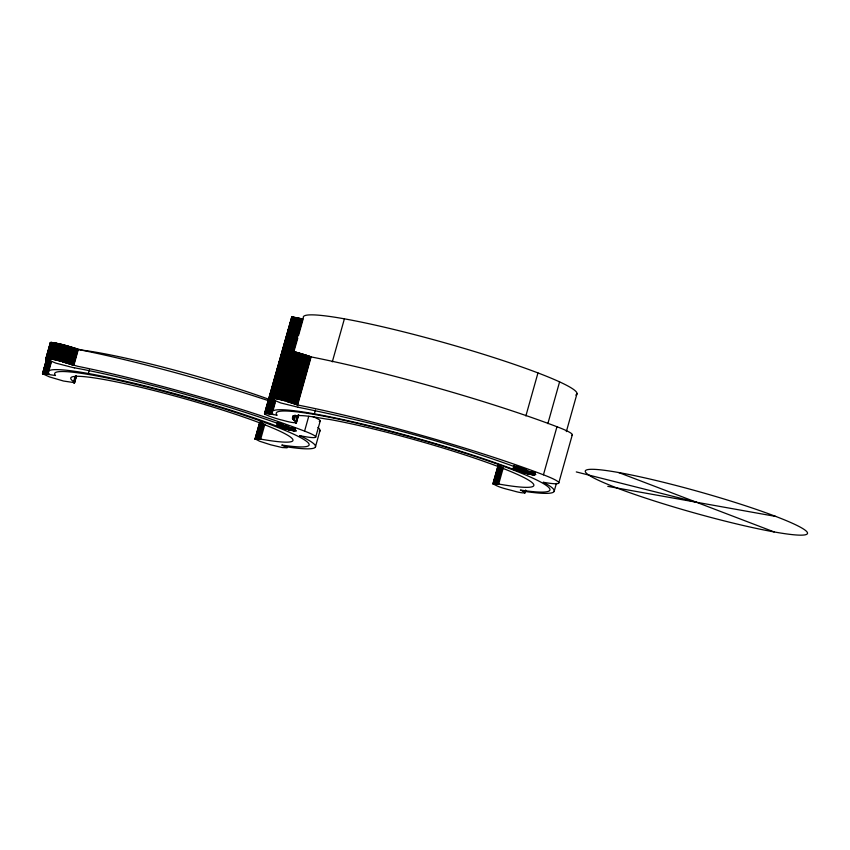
<?xml version="1.0" encoding="UTF-8"?>
<svg xmlns="http://www.w3.org/2000/svg" width="850" height="850" viewBox="0 0 850 850"><rect width="100%" height="100%" fill="white"/><g stroke="black" fill="none" stroke-linecap="round" stroke-linejoin="round"><path stroke-width="1.27" d="M492.936 483.65C499.46 487.996 507.971 489.249 515.504 491.47C521.56 493.138 529.964 494.052 520.359 490.046A142.131 13.377 15.7 0 0 533.758 478.592L531.675 477.626A142.131 13.377 15.7 0 0 370.164 426.413A142.131 13.377 15.7 0 0 277.132 415.299C253.512 410.252 268.324 416.489 280.415 419.688C285.685 420.899 291.019 422.928 296.469 422.737C280.351 408.829 325.199 419.486 328.631 419.284A125.407 11.804 15.7 0 1 498.089 466.512A125.407 11.804 15.7 0 1 500.257 484.309L498.706 484.043A16.724 1.573 15.7 0 0 497.59 483.841L492.936 483.65L497.973 465.853M42.511 373.564L55.484 375.519A132.101 12.431 15.7 0 1 214.816 405.928A132.101 12.431 15.7 0 1 283.974 445.358L281.764 445.028L287.098 447.822L282.104 447.525L270.598 444.773L259.696 441.267L254.915 438.781L259.579 438.919A16.724 1.573 15.7 0 1 260.695 439.131L262.034 439.354A115.377 10.859 15.7 0 0 212.33 406.863A115.377 10.859 15.7 0 0 73.174 381.31L74.672 382.691L63.495 381.023L49.481 376.911L42.521 373.724L51.276 342.454L62.199 344.516L82.227 350.274A178.925 16.841 15.7 0 1 268.621 400.733M74.545 367.806L74.237 367.763A16.724 1.573 15.7 0 1 72.856 367.529L55.919 363.152L45.751 358.955L50.362 342.55L51.276 342.454M45.879 359.093L50.543 342.497L45.974 359.168M46.07 359.252L50.936 342.465M45.751 358.955L46.591 358.487L51.096 342.454M46.729 358.764L42.617 373.851L46.888 358.966M46.591 358.487L51.468 342.465M46.963 358.487L51.669 342.476M43.031 373.352L47.069 359.114M43.318 373.341L47.186 359.199M47.164 358.498L51.893 342.486M43.116 374.244L47.334 359.624M47.388 358.519L52.126 342.507M43.658 373.341L47.515 359.624M47.621 358.541L52.381 342.529M43.86 373.341L47.717 359.635M44.072 373.352L47.929 359.646M47.876 358.562L52.636 342.561M48.131 358.594L52.912 342.592M44.296 373.373L48.153 359.667M44.529 373.394L48.386 359.688M48.407 358.626L53.199 342.635M44.784 373.416L48.641 359.709M48.694 358.658L53.508 342.678M45.05 373.447L48.907 359.741M45.337 373.49L49.183 359.773M49.002 358.7L53.816 342.72M49.311 358.753L54.145 342.773M45.624 373.522L49.481 359.816M49.64 358.806L54.485 342.837M45.932 373.575L49.789 359.858M49.98 358.859L54.836 342.89M46.251 373.618L49.757 361.154M46.58 373.671L50.086 361.207M50.331 358.923L55.197 342.954M46.92 373.734L50.426 361.261M50.692 358.987L55.569 343.028M47.281 373.788L50.787 361.324M51.064 359.051L55.951 343.103M47.643 373.862L51.149 361.388M51.446 359.125L56.344 343.177M48.025 373.926L51.521 361.462M51.839 359.199L56.748 343.262M52.243 359.284L57.162 343.347M52.657 359.369L57.577 343.432M53.072 359.454L58.013 343.527M53.508 359.55L58.448 343.623M53.943 359.646L58.894 343.719M54.389 359.752L59.351 343.825M54.846 359.848L59.808 343.931M55.303 359.954L60.276 344.038M55.771 360.071L60.743 344.154M56.238 360.177L61.221 344.271M56.716 360.294L61.71 344.388M57.205 360.421L62.199 344.516M57.694 360.538L62.688 344.632M58.182 360.666L63.187 344.76M58.682 360.793L63.676 344.898M59.171 360.921L64.175 345.026M59.681 361.048L64.685 345.164M60.18 361.186L65.184 345.291M60.679 361.324L65.694 345.429M61.189 361.462L66.194 345.567M308.731 416.319L304.576 431.12L301.155 429.824A178.925 16.841 15.7 0 0 77.722 366.297L62.199 361.739L66.704 345.716M62.709 361.888L67.214 345.854M63.208 362.026L67.713 346.003M63.708 362.174L68.213 346.141M64.218 362.323L68.723 346.29M64.717 362.472L69.222 346.439M65.206 362.61L69.711 346.587M65.705 362.759L70.21 346.736M66.194 362.918L70.699 346.885M66.672 363.067L71.177 347.034M67.15 363.216L71.655 347.183M67.628 363.364L72.133 347.331M68.096 363.513L72.601 347.491M68.552 363.662L73.058 347.639M69.009 363.811L73.514 347.788M69.456 363.959L73.961 347.937M69.902 364.108L74.407 348.086M70.338 364.257L74.843 348.224M70.762 364.406L75.267 348.373M71.177 364.544L75.682 348.521M71.581 364.692L76.086 348.659M71.974 364.831L76.479 348.808M72.367 364.969L76.872 348.946M72.739 365.107L77.244 349.084M73.1 365.245L77.605 349.223M73.461 365.383L77.966 349.361M73.801 365.521L78.306 349.488M73.61 381.692L75.012 376.709M73.886 382.872L74.588 380.386M74.046 382.872L75.969 375.828M74.173 382.861L76.192 375.987M74.407 382.819L76.277 376.061M74.566 382.766L76.436 376.252M88.368 373.501L89.409 369.803M255 438.961L259.654 422.376M255.127 439.099L259.845 422.322M255.223 439.174L260.089 422.291M255.68 438.483L260.238 422.28M255.839 438.483L260.398 422.28M256.02 438.483L260.578 422.28M256.211 438.494L260.769 422.291M256.413 438.504L260.971 422.301M256.636 438.515L261.194 422.312M256.87 438.536L261.428 422.333M257.125 438.558L261.673 422.354M257.38 438.589L261.938 422.386M264.467 413.759L291.646 317.241L303.121 319.132L298.499 335.58M257.656 438.621L262.214 422.418M264.584 413.897L291.837 317.188M264.924 413.334L291.954 317.178M257.943 438.664L262.151 423.704M265.062 413.323L292.092 317.167M265.019 414.216L292.241 317.156M258.251 438.706L262.448 423.746M265.381 413.312L292.411 317.156M258.559 438.749L262.767 423.799M265.561 413.312L292.591 317.156M265.763 413.323L292.793 317.167M258.889 438.802L263.096 423.842M265.965 413.334L292.995 317.178M266.199 413.355L270.459 398.172M298.339 407.288L280.67 402.921L269.461 398.257L270.566 397.959L293.229 317.188M259.229 438.855L263.436 423.906M266.433 413.376L270.704 398.193M270.566 397.959L293.462 317.209M270.757 397.97L284.474 349.902L296.48 352.314L311.483 356.989A190.06 17.882 15.7 0 1 553.339 425.361L556.963 426.732A53.794 5.058 15.7 0 1 571.848 435.317M259.579 438.919L263.787 423.959M266.688 413.397L270.598 399.479M284.474 350.136L293.717 317.241M266.953 413.429L270.863 399.511M270.959 397.981L293.983 317.273M271.182 397.991L284.931 349.934M267.229 413.461L271.15 399.543M271.416 398.013L294.259 317.305M267.527 413.504L271.437 399.585M285.313 350.243L294.557 317.348M271.66 398.034L285.441 349.987M267.835 413.546L271.745 399.627M271.926 398.066L294.865 317.39M260.695 439.131L264.902 424.171M268.154 413.599L272.064 399.681M272.202 398.098L295.184 317.443M268.483 413.652L272.393 399.734M272.489 398.14L295.513 317.496M272.797 398.183L286.62 350.147M268.823 413.706L272.733 399.787M286.609 350.444L295.853 317.549M273.105 398.225L286.949 350.2M269.174 413.769L273.094 399.851M286.96 350.508L296.204 317.613M273.434 398.278L287.289 350.253M269.546 413.833L273.456 399.914M287.321 350.572L296.576 317.677M273.774 398.331L287.64 350.317M269.918 413.908L273.828 399.989M287.704 350.646L296.947 317.751M274.125 398.395L288.001 350.381M270.311 413.982L274.221 400.063M288.086 350.721L297.33 317.826M274.486 398.459L288.373 350.455M270.704 414.056L274.614 400.138M288.49 350.795L297.734 317.9M274.858 398.533L288.756 350.529M271.108 414.141L275.017 400.223M288.894 350.88L298.138 317.985M275.241 398.608L289.149 350.604M271.522 414.226L275.081 401.572M289.308 350.965L298.552 318.07M275.634 398.682L289.553 350.678M273.02 410.518L275.145 402.932M289.733 351.061L298.977 318.166M276.038 398.767L289.967 350.774M290.169 351.146L299.413 318.251M276.452 398.852L290.381 350.859M276.866 398.937L299.848 318.357M291.051 351.348L300.305 318.453M277.302 399.033L291.252 351.05M291.507 351.454L300.751 318.559M277.737 399.128L291.699 351.146M278.184 399.224L301.219 318.665M292.442 351.677L301.686 318.771M278.641 399.33L292.612 351.358M292.91 351.783L302.164 318.888M279.098 399.436L293.08 351.464M279.565 399.543L302.642 319.005M280.033 399.659L297.787 338.109M280.511 399.776L294.514 351.815M280.999 399.893L294.993 351.932M281.478 400.01L295.492 352.059M281.977 400.138L295.981 352.187M282.466 400.265L296.48 352.314M282.965 400.392L296.979 352.453M74.237 367.763L76.16 368.124A162.201 15.268 15.7 0 1 290.009 427.901L292.177 428.729A11.709 1.105 15.7 0 1 293.239 429.123C305.214 434.286 279.427 427.603 278.726 426.828A11.709 1.105 15.7 0 1 276.441 425.967L277.483 422.269M283.464 400.531L297.489 352.58M283.974 400.658L297.989 352.718M277.376 426.328L278.418 422.631M284.474 400.796L298.488 352.856M284.984 400.934L298.998 352.994M278.726 426.828L279.767 423.13M285.483 401.072L299.508 353.143M279.023 426.923L280.064 423.226M279.321 427.029L280.362 423.332M522.591 491.066L523.717 491.247A146.572 13.791 15.7 0 0 543.256 482.248A53.794 5.058 15.7 0 0 543.447 474.81L539.835 473.439A190.06 17.882 15.7 0 0 297.967 405.067L286.493 401.359L300.007 353.281M279.618 427.136L280.659 423.428M287.002 401.508L300.517 353.43M279.926 427.231L280.967 423.534M280.245 427.337L281.286 423.64M287.502 401.646L301.017 353.568M280.564 427.444L281.605 423.746M288.001 401.795L301.516 353.717M280.882 427.55L281.924 423.853M281.212 427.656L281.902 425.191M288.501 401.944L302.016 353.866M281.541 427.752L282.582 424.054M281.881 427.858L282.922 424.161M289 402.092L302.515 354.014M282.221 427.964L283.263 424.267M289.489 402.241L303.004 354.163M282.561 428.071L283.603 424.373M289.978 402.39L303.493 354.312M282.901 428.177L283.603 425.712M290.466 402.539L303.981 354.461M283.252 428.283L283.942 425.818M283.603 428.379L284.293 425.914M290.944 402.688L304.459 354.609M283.953 428.485L284.644 426.02M291.422 402.836L304.938 354.758M284.304 428.591L285.345 424.883M284.654 428.687L285.696 424.989M291.89 402.985L305.405 354.907M285.016 428.783L286.057 425.085M292.347 403.134L305.862 355.056M285.366 428.889L286.057 426.424M292.804 403.293L306.319 355.204M285.717 428.984L286.418 426.519M286.078 429.08L286.769 426.615M293.25 403.442L306.765 355.353M286.429 429.176L287.119 426.711M293.696 403.58L307.211 355.502M286.779 429.271L287.47 426.806M294.121 403.729L307.636 355.651M287.13 429.367L288.171 425.659M287.481 429.452L288.522 425.754M294.546 403.877L308.061 355.799M287.821 429.537L288.522 427.072M294.961 404.026L308.476 355.948M288.171 429.632L288.862 427.168M295.375 404.164L308.89 356.086M288.511 429.717L289.202 427.252M295.768 404.313L309.283 356.235M288.851 429.803L289.542 427.337M296.151 404.451L309.666 356.373M289.181 429.877L289.871 427.412M292.368 418.2L293.08 415.671M292.506 418.625L293.218 416.086M289.51 429.962L290.201 427.497M296.533 404.589L310.048 356.511M292.761 419.071L293.473 416.543M289.839 430.036L290.53 427.571M296.894 404.728L310.409 356.649M290.158 430.111L290.849 427.646M293.133 419.56L294.206 415.767M297.245 404.866L310.76 356.777M290.477 430.185L291.168 427.72M297.596 404.993L311.111 356.915M293.632 420.081L295.056 415.023M290.785 430.249L291.486 427.784M291.093 430.323L291.794 427.858M291.401 430.387L292.092 427.922M294.238 420.633L295.662 415.576M291.688 430.451L292.389 427.986M291.986 430.504L292.676 428.039M292.262 430.567L292.953 428.103M293.069 430.716L293.76 428.251M293.324 430.759L294.015 428.294M295.842 421.855L297.596 415.501M293.569 430.801L294.259 428.336M295.789 422.854L297.766 415.618M295.938 422.843L297.904 415.703M293.803 430.844L294.493 428.379M296.076 422.832L298.467 414.598M294.036 430.876L294.727 428.411M296.204 422.822L298.552 414.672M294.249 430.918L294.939 428.442M296.395 422.769L298.679 414.811M294.461 430.939L295.152 428.474M294.663 430.971L295.354 428.506M314.373 413.833L315.446 410.04M332.308 361.845L344.399 318.824M315.647 437.251L320.152 421.217M315.403 446.973L320.014 430.557M493.064 483.937L498.174 465.757M493.234 484.086L498.397 465.715M493.553 483.416L498.525 465.704M493.691 483.406L498.674 465.694M493.85 483.406L498.833 465.694M494.031 483.406L499.014 465.694M494.222 483.406L499.205 465.694M494.424 483.416L499.407 465.704M494.647 483.438L499.63 465.726M494.881 483.459L499.864 465.736M495.136 483.48L500.108 465.768M495.391 483.512L500.374 465.789M495.667 483.544L500.289 467.096M495.954 483.576L500.586 467.128M496.262 483.618L500.884 467.171M496.57 483.671L501.203 467.224M496.899 483.724L501.521 467.277M497.239 483.777L501.861 467.33M497.59 483.841L502.212 467.394M498.706 484.043L503.328 467.596M525.874 415.937L537.965 372.927M298.021 407.235C378.803 423.459 458.936 445.039 535.829 474.608C529.763 475.479 521.656 471.824 515.206 470.071A13.377 1.254 15.7 0 1 512.911 469.2L513.984 465.407M513.995 469.625L515.058 465.832M515.206 470.071L516.279 466.278M515.536 470.188L516.598 466.395M515.865 470.305L516.938 466.512M516.205 470.422L517.278 466.629M516.556 470.539L517.618 466.746M516.906 470.656L517.969 466.862M517.267 470.772L518.33 466.979M517.629 470.9L518.691 467.096M518.001 471.017L519.063 467.224M518.372 471.134L519.435 467.341M518.755 471.251L519.817 467.457M519.138 471.378L520.2 467.574M519.52 471.495L520.593 467.702M519.913 471.612L520.976 467.819M520.306 471.729L521.369 467.936M520.699 471.856L521.411 469.317M521.103 471.973L522.166 468.169M521.507 472.09L522.569 468.286M521.911 472.207L522.973 468.403M522.314 472.324L523.377 468.52M522.718 472.43L523.781 468.637M523.122 472.547L524.184 468.754M523.526 472.653L524.237 470.124M523.929 472.77L524.641 470.241M524.333 472.876L525.396 469.083M524.737 472.983L525.799 469.189M525.13 473.089L526.203 469.296M525.534 473.195L526.596 469.402M525.927 473.291L526.639 470.762M526.32 473.397L527.032 470.868M526.713 473.493L527.425 470.964M527.096 473.588L527.808 471.059M527.478 473.684L528.19 471.155M527.861 473.769L528.572 471.24M528.233 473.864L528.944 471.325M528.594 473.949L529.306 471.41M528.955 474.024L529.667 471.495M529.316 474.109L530.028 471.58M529.667 474.183L530.379 471.654M524.769 492.904L525.481 490.376M530.007 474.257L530.719 471.729M524.864 492.883L525.661 490.322M525.024 492.819L525.789 490.259M530.347 474.332L531.059 471.803M530.676 474.396L531.388 471.867M531.006 474.459L531.717 471.931M531.314 474.523L532.026 471.994M531.622 474.587L532.334 472.047M531.919 474.64L532.631 472.111M532.206 474.693L532.918 472.164M532.493 474.736L533.205 472.207M532.759 474.778L533.471 472.249M547.857 423.629L559.587 381.884M533.747 474.927L534.459 472.398M533.97 474.959L534.682 472.419M534.172 474.98L534.884 472.451M534.374 475.001L535.086 472.462M543.447 474.81L556.963 426.732M566.344 431.619L577.012 393.656M554.147 491.428L556.389 483.416M558.801 482.832L572.316 434.754M50.362 342.55L50.575 343.219M291.646 317.241L291.911 317.974M284.474 349.902L283.039 350.041L283.507 350.731M285.706 446.675L286.588 446.813A138.794 13.058 15.7 0 0 299.668 435.614A39.259 3.697 15.7 0 0 304.576 431.12M607.782 486.359L775.806 516.449M576.289 471.92L696.394 502.233M512.911 469.2L510.839 468.435A146.572 13.791 15.7 0 0 350.381 421.271A146.572 13.791 15.7 0 0 272.882 414.163L273.275 414.609M276.441 425.967L274.391 425.202A138.794 13.058 15.7 0 0 122.464 380.534A138.794 13.058 15.7 0 0 49.088 373.819L49.459 374.212M618.673 472.536L774.116 531.93M575.747 395.048A142.131 13.377 15.7 0 0 560.787 382.436L558.705 381.469A142.131 13.377 15.7 0 0 401.296 331.277A142.131 13.377 15.7 0 0 303.45 318.07M312.694 416.521A39.259 3.697 15.7 0 1 319.281 421.536M317.921 427.422A138.794 13.058 15.7 0 1 319.281 431.63M77.35 349.594A132.101 12.431 15.7 0 1 269.28 399.426M588.763 475.065L588.497 474.884A115.377 10.859 15.7 0 1 707.997 494.243A115.377 10.859 15.7 0 1 796.429 534.99A115.377 10.859 15.7 0 1 616.994 488.006A115.451 10.869 15.7 0 1 588.763 475.065"/></g></svg>
